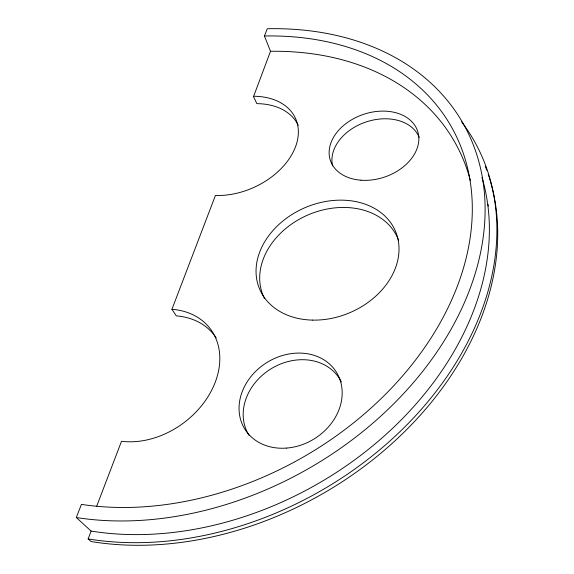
<?xml version="1.0" encoding="UTF-8"?>
<svg xmlns="http://www.w3.org/2000/svg" width="574" height="574" viewBox="0 0 574 574"><rect width="100%" height="100%" fill="white"/><g stroke="black" fill="none" stroke-linecap="round" stroke-linejoin="round"><path stroke-width="0.86" d="M489.321 177.746A304.938 227.153 -30.1 0 1 393.807 441.908A304.938 227.153 -30.1 0 1 91.044 541.519L88.138 538.921L91.115 531.079A298.86 221.794 -30 0 0 386.273 434.166A298.86 221.794 -30 0 0 481.966 177.459M96.669 506.282L121.516 441.262A77.547 59.151 -36.8 0 0 215.221 382.284A77.547 59.151 -36.8 0 0 171.935 309.293L215.429 195.447L218.113 195.504A65.888 45.368 -24.9 0 0 295.797 146.047A65.888 45.368 -24.9 0 0 253.658 96.253L270.512 51.287L264.427 35.983L267.262 28.736A305.562 223.229 -29.8 0 1 468.635 292.431A305.562 223.229 -29.8 0 1 76.299 517.533L91.115 531.079M76.299 517.533L81.436 504.381A292.948 213.758 -29.8 0 0 456.538 288.313A292.948 213.758 -29.8 0 0 264.427 35.983M171.935 309.293L176.311 315.879A76.844 58.95 -37 0 1 216.233 337.935M253.328 96.26L256.858 103.636A65.364 45.317 -24.9 0 1 298.229 125.311M264.506 298.588A73.171 56.926 -23.3 0 1 307.693 215.078A73.171 56.926 -23.3 0 1 398.571 240.233M249.03 435.35A53.396 44.715 -32 0 1 272.485 367.948A53.396 44.715 -32 0 1 341.387 381.99M332.619 165.943A45.647 33.012 -18.7 0 1 366.32 121.875A45.647 33.012 -18.7 0 1 419.214 137.416M270.512 51.287A287.804 212.689 -30 0 1 470.407 180.731M487.979 204.358A297.554 221.499 -30.1 0 1 488.244 206.123M461.582 121.824A306.272 227.462 -30.1 0 1 419.443 411.479A306.272 227.462 -30.1 0 1 88.138 538.921M485.245 166.23A304.938 227.153 -30.1 0 1 486.788 170.291M488.23 174.41A304.938 227.153 -30.1 0 1 489.055 176.907M286.584 448.079A53.913 44.923 -31.8 0 0 337.146 373.452A53.913 44.923 -31.8 0 0 248.104 380.433A53.913 44.923 -31.8 0 0 286.584 448.079M361.01 180.214A46.028 33.07 -18.7 0 0 417.664 131.231A46.028 33.07 -18.7 0 0 343.266 125.756A46.028 33.07 -18.7 0 0 361.01 180.214M312.335 320.105A73.831 57.091 -23.2 0 0 395.615 231.58A73.831 57.091 -23.2 0 0 274.637 228.682A73.831 57.091 -23.2 0 0 312.335 320.105"/></g></svg>
